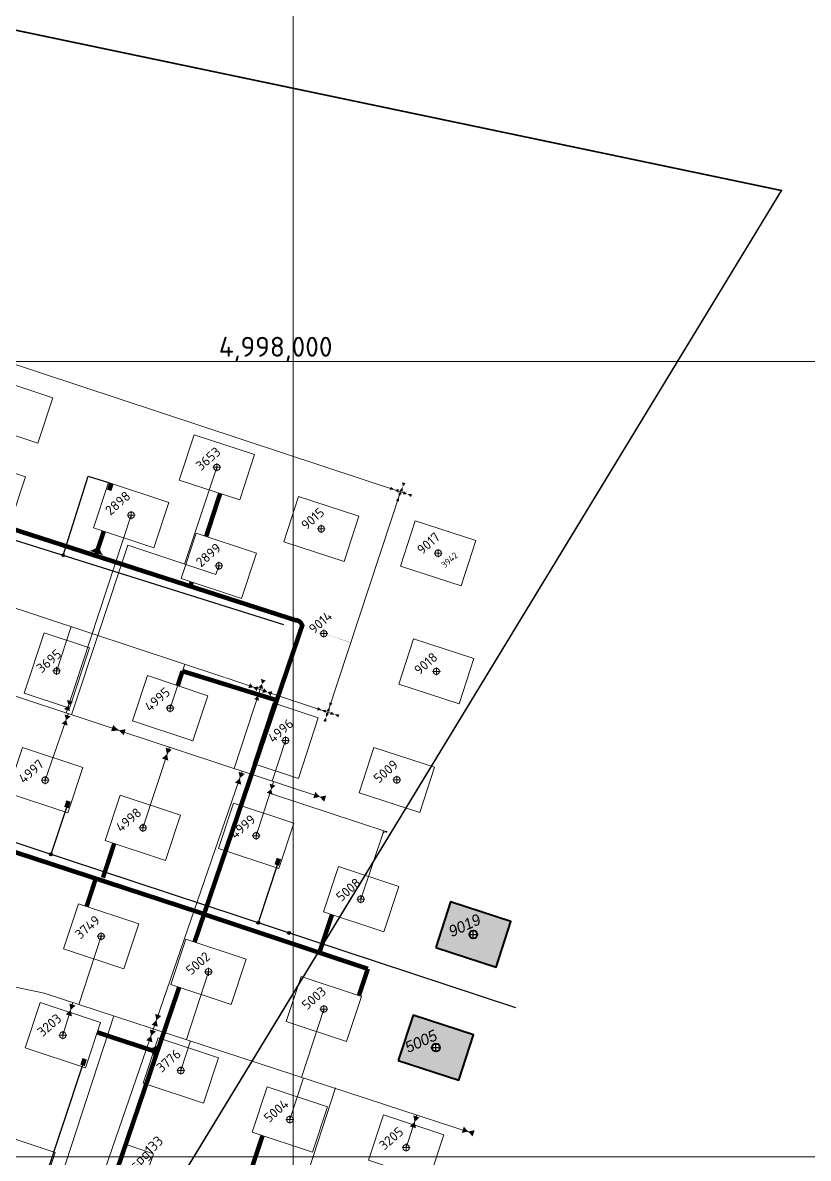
# Model space of a CAD drawing. Header units: millimetres. Extents: x 519 to 9564855, y -810 to 5021775.
# Drawn here: x 9545660 to 9546648, y 4996998 to 4998426 of the extents above; entities that cross this region are included whole.
import ezdxf
from ezdxf.enums import TextEntityAlignment as Align

# ---------------------------------------------------------------- set-up
doc = ezdxf.new("R2010")
doc.units = ezdxf.units.MM
doc.header["$LTSCALE"] = 2
doc.header["$MEASUREMENT"] = 0
doc.header["$PDMODE"] = 2
doc.header["$PDSIZE"] = 5
doc.linetypes.add('DASHED2', pattern=[9.525, 6.35, -3.175])
for name, color, linetype in [('Existing roads', 41, 'Continuous'), ('GRID_PULKOVO', 7, 'Continuous'), ('OilColl&Flowlines', 3, 'Continuous'), ('OLD WELLS(dr.bfr2000)', 24, 'Continuous'), ('Stage 10 wells', 7, 'Continuous'), ('Stage VII wells', 9, 'Continuous'), ('водавод', 5, 'Continuous'), ('МГ-земельный участок', 7, 'Continuous'), ('Скважины  2018 года', 7, 'Continuous'), ('Скважины 2019г.', 241, 'Continuous'), ('Скважины на 2020 год', 140, 'Continuous'), ('Скважины на 2021 год', 7, 'Continuous')]:
    doc.layers.add(name, color=color, linetype=linetype)
for name, color, linetype, lineweight in [('TX_OIL_New Steel', 244, 'Continuous', 50), ('нефтяной коллектор 2021', 90, 'Continuous', 50), ('ПСО_TX-OIL-Proect.', 224, 'Continuous', 30), ('Скважины на 2022 год', 60, 'Continuous', 13), ('Скважины на 2023 год', 201, 'Continuous', 20), ('Скважины на 2023 год (доп.)', 201, 'Continuous', 20), ('Скважины на 2024 год-125', 10, 'Continuous', 40), ('ТХ_Проект. НГ', 244, 'g_122_n', 50), ('Электро', 1, 'Continuous', 30), ('Электроснаб', 1, 'Continuous', 18), ('Электроснабжене', 1, 'Continuous', 18)]:
    doc.layers.add(name, color=color, linetype=linetype, lineweight=lineweight)
doc.styles.add('Elect', font='isocpeur.ttf')
doc.styles.add('Line_GUGK', font='')
doc.styles.get("Standard").update_dxf_attribs({"font": 'isocpeur.ttf', "width": 0.5})
doc.styles.get('Line_GUGK').set_extended_font_data('Bm431', italic=True)
doc.linetypes.add('g_122_n', pattern='A,2,-2,3,-0.6,["Н",Line_GUGK,S=2,R=0,X=0,Y=-1],-3,3,-2,8,-2,8,-2,6', length=41.6)

# ---------------------------------------------------------------- blocks, each defined once
blk = doc.blocks.new('Z')
at = {"lineweight": 9}
h = blk.add_hatch(dxfattribs=at)
h.set_pattern_fill('ANSI31', color=256, scale=0.05, style=0)
h.set_pattern_definition([(45, (13.5061613, 46.7154025), (-0.0044194174, 0.0044194174), [])])
h.paths.add_polyline_path([(-0.34, -0.18), (-0.34, 0.18), (-0.01, 0)])
h.paths.add_polyline_path([(0.01, 0), (0.34, -0.18), (0.34, 0.18)])
at = {"color": 7, "lineweight": 13, "flags": 128}
blk.add_lwpolyline([(-0.35, -0.19), (-0.35, 0.19), (0.35, -0.19), (0.35, 0.19), (-0.35, -0.19)], dxfattribs=at)

msp = doc.modelspace()

# ---------------------------------------------------------------- hatches: boundary and pattern name
at = {"layer": 'Existing roads', "lineweight": 0}
h = msp.add_hatch(color=256, dxfattribs=at)
h.paths.add_polyline_path([(9545754.92208, 4997766.50701), (9545756.50932, 4997765.91025, 0.1551187413), (9545761.04197, 4997756.37324), (9545752.48638, 4997759.12638)])
h.paths.add_polyline_path([(9545753.39638, 4997767.08064), (9545754.92208, 4997766.50701), (9545752.48638, 4997759.12638), (9545743.69044, 4997761.95686, 0.1615507837)])
h = msp.add_hatch(color=256, dxfattribs=at)
h.paths.add_polyline_path([(9545820.71048, 4997135.30327), (9545821.32943, 4997136.88199, 0.1551187413), (9545830.92905, 4997141.2805), (9545828.05624, 4997132.76433)])
h.paths.add_polyline_path([(9545820.11552, 4997133.78576), (9545820.71048, 4997135.30327), (9545828.05624, 4997132.76433), (9545825.10273, 4997124.00895, 0.1615507837)])
at = {"layer": 'нефтяной коллектор 2021', "lineweight": 0, "ltscale": 50}
h = msp.add_hatch(color=5, dxfattribs=at)
h.dxf.hatch_style = 1
h.paths.add_polyline_path([(9546131.67636, 4997835.24999), (9546132.95281, 4997839.17436), (9546127.16761, 4997838.8863)])
h.paths.add_polyline_path([(9546122.65887, 4997842.5226), (9546121.38242, 4997838.59823), (9546127.16761, 4997838.8863)])
h = msp.add_hatch(color=5, dxfattribs=at)
h.dxf.hatch_style = 1
h.paths.add_polyline_path([(9546133.94027, 4997837.77628), (9546137.86464, 4997836.49983), (9546137.57657, 4997842.28502)])
h.paths.add_polyline_path([(9546141.21288, 4997846.79376), (9546137.28851, 4997848.07022), (9546137.57657, 4997842.28502)])
h = msp.add_hatch(color=5, dxfattribs=at)
h.dxf.hatch_style = 1
h.paths.add_polyline_path([(9546129.17713, 4997825.15128), (9546133.1015, 4997823.87483), (9546132.81343, 4997829.66002)])
h.paths.add_polyline_path([(9546136.44974, 4997834.16876), (9546132.52537, 4997835.44522), (9546132.81343, 4997829.66002)])
h = msp.add_hatch(color=5, dxfattribs=at)
h.dxf.hatch_style = 1
h.paths.add_polyline_path([(9546148.13084, 4997829.62499), (9546149.40729, 4997833.54936), (9546143.6221, 4997833.2613)])
h.paths.add_polyline_path([(9546139.11335, 4997836.8976), (9546137.8369, 4997832.97323), (9546143.6221, 4997833.2613)])
h = msp.add_hatch(color=5, dxfattribs=at)
h.dxf.hatch_style = 1
h.paths.add_polyline_path([(9546042.00447, 4997561.08366), (9546045.92884, 4997559.80721), (9546045.64077, 4997565.5924)])
h.paths.add_polyline_path([(9546049.27708, 4997570.10114), (9546045.35271, 4997571.3776), (9546045.64077, 4997565.5924)])
h = msp.add_hatch(color=5, dxfattribs=at)
h.dxf.hatch_style = 1
h.paths.add_polyline_path([(9546040.21477, 4997558.08376), (9546041.49122, 4997562.00813), (9546035.70602, 4997561.72007)])
h.paths.add_polyline_path([(9546031.19728, 4997565.35637), (9546029.92083, 4997561.432), (9546035.70602, 4997561.72007)])
h = msp.add_hatch(color=5, dxfattribs=at)
h.dxf.hatch_style = 1
h.paths.add_polyline_path([(9546037.71554, 4997547.98505), (9546041.63991, 4997546.70859), (9546041.35184, 4997552.49379)])
h.paths.add_polyline_path([(9546044.98815, 4997557.00253), (9546041.06378, 4997558.27899), (9546041.35184, 4997552.49379)])
h = msp.add_hatch(color=5, dxfattribs=at)
h.dxf.hatch_style = 1
h.paths.add_polyline_path([(9546056.66925, 4997552.45876), (9546057.9457, 4997556.38313), (9546052.16051, 4997556.09507)])
h.paths.add_polyline_path([(9546047.65176, 4997559.73137), (9546046.37531, 4997555.807), (9546052.16051, 4997556.09507)])
at = {"layer": 'Скважины на 2024 год-125', "linetype": 'ByBlock', "lineweight": 0, "true_color": 0xadddf7}
h = msp.add_hatch(color=141, dxfattribs=at)
h.dxf.hatch_style = 1
h.paths.add_polyline_path([(9546273.81277, 4997295.67102), (9546197.72825, 4997320.39238), (9546179.18723, 4997263.32898), (9546255.27175, 4997238.60762)])
h.paths.add_polyline_path([(9546231.5, 4997279.5, -1), (9546221.5, 4997279.5, -1)], flags=16)
h = msp.add_hatch(color=141, dxfattribs=at)
h.dxf.hatch_style = 1
h.paths.add_polyline_path([(9546226.71277, 4997153.37102), (9546150.62825, 4997178.09238), (9546132.08723, 4997121.02898), (9546208.17175, 4997096.30762)])
h.paths.add_polyline_path([(9546184.4, 4997137.2, -1), (9546174.4, 4997137.2, -1)], flags=16)
at = {"layer": 'Электро'}
for points in [[(9545765.61662, 4997838.96256), (9545771.22886, 4997837.10558), (9545773.93608, 4997845.28744), (9545768.32385, 4997847.14442)], [(9545711.96432, 4997440.06058), (9545717.57656, 4997438.20359), (9545720.28378, 4997446.38545), (9545714.67155, 4997448.24244)], [(9545976.42586, 4997367.77718), (9545982.03809, 4997365.92019), (9545984.74532, 4997374.10205), (9545979.13309, 4997375.95903)], [(9545732.14731, 4997115.88501), (9545737.75954, 4997114.02803), (9545740.46677, 4997122.20989), (9545734.85454, 4997124.06687)]]:
    msp.add_hatch(color=256, dxfattribs=at).paths.add_polyline_path(points)
h = msp.add_hatch(color=256, dxfattribs=at)
edge = h.paths.add_edge_path()
edge.add_arc((9545695.21542, 4997380.2751), 1.80448, 0, 360)
h = msp.add_hatch(color=256, dxfattribs=at)
edge = h.paths.add_edge_path()
edge.add_arc((9545956.00597, 4997294.26413), 1.80448, 0, 360)
h = msp.add_hatch(color=256, dxfattribs=at)
edge = h.paths.add_edge_path()
edge.add_arc((9545994.70967, 4997281.49932), 1.80448, 0, 360)
at = {"layer": 'Электроснаб', "lineweight": 0}
for points in [[(9545711.96432, 4997440.06058), (9545717.57656, 4997438.20359), (9545720.28378, 4997446.38545), (9545714.67155, 4997448.24244)], [(9545976.42586, 4997367.77718), (9545982.03809, 4997365.92019), (9545984.74532, 4997374.10205), (9545979.13309, 4997375.95903)], [(9545732.14731, 4997115.88501), (9545737.75954, 4997114.02803), (9545740.46677, 4997122.20989), (9545734.85454, 4997124.06687)]]:
    msp.add_hatch(color=1, dxfattribs=at).paths.add_polyline_path(points)
h = msp.add_hatch(color=1, dxfattribs=at)
edge = h.paths.add_edge_path()
edge.add_arc((9545695.21542, 4997380.2751), 1.80448, 0, 360)
h = msp.add_hatch(color=1, dxfattribs=at)
edge = h.paths.add_edge_path()
edge.add_arc((9545956.00597, 4997294.26413), 1.80448, 0, 360)
h = msp.add_hatch(color=1, dxfattribs=at)
edge = h.paths.add_edge_path()
edge.add_arc((9545994.70967, 4997281.49932), 1.80448, 0, 360)
at = {"layer": 'Электроснабжене', "lineweight": 0}
for points in [[(9545711.96432, 4997440.06058), (9545717.57656, 4997438.20359), (9545720.28378, 4997446.38545), (9545714.67155, 4997448.24244)], [(9545976.42586, 4997367.77718), (9545982.03809, 4997365.92019), (9545984.74532, 4997374.10205), (9545979.13309, 4997375.95903)], [(9545732.14731, 4997115.88501), (9545737.75954, 4997114.02803), (9545740.46677, 4997122.20989), (9545734.85454, 4997124.06687)]]:
    msp.add_hatch(color=1, dxfattribs=at).paths.add_polyline_path(points)
h = msp.add_hatch(color=1, dxfattribs=at)
edge = h.paths.add_edge_path()
edge.add_arc((9545695.21542, 4997380.2751), 1.80448, 0, 360)
h = msp.add_hatch(color=1, dxfattribs=at)
edge = h.paths.add_edge_path()
edge.add_arc((9545956.00597, 4997294.26413), 1.80448, 0, 360)
h = msp.add_hatch(color=1, dxfattribs=at)
edge = h.paths.add_edge_path()
edge.add_arc((9545994.70967, 4997281.49932), 1.80448, 0, 360)

# ---------------------------------------------------------------- linework, layer by layer
at = {"color": 4, "lineweight": 0, "ltscale": 25}
msp.add_line((9546000, 4997000), (9546000, 4998000), dxfattribs=at)
at = {"lineweight": 0, "ltscale": 25}
msp.add_line((9546000, 4998000), (9546000, 4997000), dxfattribs=at)
at = {"layer": 'DEFPOINTS', "color": 1, "lineweight": 0, "ltscale": 80}
msp.add_point((9545953.4, 4997403.7), dxfattribs=at)
at = {"layer": 'Existing roads', "color": 0, "linetype": 'ByBlock', "lineweight": 0, "ltscale": 80}
msp.add_line((9533000, 4998000), (9548000, 4998000), dxfattribs=at)
at = {"layer": 'Existing roads', "linetype": 'ByBlock', "lineweight": 0}
msp.add_line((9545761.63376, 4997786.75901), (9545751.1228, 4997754.71544, 0.00004), dxfattribs=at)
at = {"layer": 'Existing roads', "lineweight": 0, "const_width": 5.7, "flags": 128}
for points in [[(9545358.8, 4997882.4), (9546004.64496, 4997674.11645)], [(9545761.74694, 4997786.72156), (9545751.9947, 4997756.99101)], [(9545381.22447, 4997471.05009), (9545887.39072, 4997305.4281)], [(9546048.74349, 4997304.58373), (9546032.76856, 4997256.68059)]]:
    msp.add_lwpolyline(points, dxfattribs=at)
for points, elevation in [([(9545908.07148, 4997834.13323), (9545890.49429, 4997780.0362)], -0.00004), ([(9546011.88532, 4997669.65943), (9545875.93942, 4997270.11801)], 0.00005), ([(9545856.61164, 4997213.31417), (9545585.43042, 4996416.31974)], 0.00005), ([(9545753.08195, 4997156.61392), (9545825.52229, 4997132.64472)], 0.00005)]:
    msp.add_lwpolyline(points, dxfattribs=dict(at, elevation=elevation))
at = {"layer": 'Existing roads', "color": 8, "lineweight": 0, "flags": 128}
for points, const_width in [([(9545872.34542, 4997722.84193), (9545870.86172, 4997718.07858)], 5.7), ([(9545860.78373, 4997610.64545), (9545854.62471, 4997592.04802)], 5.7), ([(9545979.33181, 4997573.9855), (9545860.78373, 4997610.64545)], 5.7), ([(9545774.92756, 4997394.01149), (9545760.65714, 4997350.88304)], 5.6), ([(9545751.6536, 4997349.84246), (9545740.23692, 4997314.95131)], 5.6), ([(9546093.8834, 4997236.29976), (9546082.67322, 4997202.77326)], 5.7), ([(9545931.38785, 4996935.98051), (9545961.39601, 4997026.59141)], 5.7)]:
    msp.add_lwpolyline(points, dxfattribs=dict(at, const_width=const_width))
at = {"layer": 'Existing roads', "lineweight": 0, "const_width": 5.7, "flags": 128}
msp.add_lwpolyline([(9546002.7107, 4997674.75093, -0.3624472395), (9546011.27352, 4997667.45516, 0.8814731038)], format="xyb", dxfattribs=at)
at = {"layer": 'Existing roads', "color": 8, "lineweight": 0, "const_width": 5.7, "elevation": 0.00005, "flags": 128}
msp.add_lwpolyline([(9545887.33816, 4997305.1793), (9546093.8834, 4997236.29976)], dxfattribs=at)
at = {"layer": 'GRID_PULKOVO', "lineweight": 0}
for p, q in [((9546000, 5010000), (9546000, 4992000)), ((9533000, 4997000), (9548000, 4997000))]:
    msp.add_line(p, q, dxfattribs=at)
at = {"layer": 'OilColl&Flowlines', "lineweight": 0}
for p, q in [((9545796.1, 4997806.7), (9545714.29717, 4997558.01143)), ((9545688, 4997473.6), (9545717.12171, 4997557.08234)), ((9545477.50427, 4997248.69634), (9545686.69449, 4997205.79772)), ((9545686.69449, 4997205.79772), (9546226.31213, 4997029.33093)), ((9546142, 4997011.5), (9546155.45467, 4997052.50287))]:
    msp.add_line(p, q, dxfattribs=at)
at = {"layer": 'OilColl&Flowlines', "linetype": 'ByBlock', "lineweight": 0, "ltscale": 25}
for p, q in [((9545792.03937, 4997769.08676), (9545721.29055, 4997555.71105)), ((9545902.83076, 4997731.99062), (9545792.03937, 4997769.08676)), ((9545780.80409, 4997536.13486), (9546033.34068, 4997452.57508)), ((9545811, 4997413.7), (9545844.53413, 4997515.04774)), ((9545990.4, 4997523.5), (9545973.48536, 4997472.38012)), ((9545953.4, 4997403.7), (9545975.24325, 4997471.63082)), ((9545758.4, 4997277.2), (9545730.37821, 4997191.51219)), ((9545893.5, 4997232.7), (9545865.57255, 4997147.30068)), ((9546038.5, 4997185.8), (9546010.30129, 4997099.57121)), ((9545858.7, 4997108.4), (9545870.85631, 4997145.57277)), ((9545987.50272, 4996885.8197), (9546053.19735, 4997086.70723)), ((9545995.8, 4997046.8), (9546012.90925, 4997099.11835))]:
    msp.add_line(p, q, dxfattribs=at)
at = {"layer": 'OilColl&Flowlines', "linetype": 'ByBlock', "lineweight": 0}
for p, q in [((9545389.8498, 4997664.73412), (9545787.90564, 4997533.7989)), ((9545710.2, 4997152.8), (9545722.86071, 4997193.97058))]:
    msp.add_line(p, q, dxfattribs=at)
at = {"layer": 'OilColl&Flowlines', "linetype": 'ByBlock', "lineweight": 0, "ltscale": 1.5}
msp.add_line((9545702.7, 4997611.5), (9545720.82226, 4997666.59342), dxfattribs=at)
at = {"layer": 'OilColl&Flowlines', "lineweight": 0, "ltscale": 5}
for points, elevation in [([(9545720.36693, 4997665.25892, 1.6, 0, 0), (9545719.90928, 4997663.85042, 0, 1.6, 0), (9545719.45128, 4997662.44083, 1.6, 1.6, 0)], 3.09902), ([(9545747.58657, 4997659.21445, 1.6, 0, 0), (9545748.04933, 4997660.62127, 0, 1.6, 0), (9545748.51244, 4997662.02918, 1.6, 1.6, 0)], -21.53028)]:
    msp.add_lwpolyline(points, format="xyseb", dxfattribs=dict(at, elevation=elevation))
at = {"layer": 'OilColl&Flowlines', "lineweight": 0}
for points in [[(9545715.5279, 4997561.75297, 8, 0, 0), (9545717.4107, 4997567.47686, 0, 8, 0), (9545719.27807, 4997573.15384, 8, 8, 0)], [(9545712.48015, 4997543.45, 8, 0, 0), (9545714.36295, 4997549.17389, 0, 8, 0), (9545716.23032, 4997554.85087, 8, 8, 0)]]:
    msp.add_lwpolyline(points, format="xyseb", dxfattribs=at)
at = {"layer": 'OilColl&Flowlines', "linetype": 'ByBlock', "lineweight": 0}
for points in [[(9545787.90564, 4997533.7989, 8, 0, 0), (9545780.80409, 4997536.13486, 0, 8, 0), (9545772.2548, 4997538.94704, 8, 8, 0)], [(9545970.3293, 4997456.48026, 8, 0, 0), (9545972.21209, 4997462.20415, 0, 8, 0), (9545974.07946, 4997467.88113, 8, 8, 0)]]:
    msp.add_lwpolyline(points, format="xyseb", dxfattribs=at)
at = {"layer": 'OilColl&Flowlines', "linetype": 'ByBlock', "lineweight": 0, "ltscale": 50, "elevation": -7.1965}
msp.add_lwpolyline([(9545694.78521, 4996785.12899), (9545935.9821, 4997484.78927)], dxfattribs=at)
at = {"layer": 'OilColl&Flowlines', "color": 0, "lineweight": 0, "ltscale": 40}
msp.add_lwpolyline([(9545791.21475, 4997015.13144), (9545824.3546, 4997003.8731), (9545805.05459, 4996947.06193), (9545771.91474, 4996958.32027)], close=True, dxfattribs=at)
at = {"layer": 'OilColl&Flowlines', "color": 3, "lineweight": 0}
for points in [[(9545847.36327, 4997511.81115), (9545841.18325, 4997506.30659), (9545839.50616, 4997514.41093)], [(9545842.86033, 4997498.20225), (9545835.00322, 4997500.80202), (9545841.18325, 4997506.30659)], [(9545934.58551, 4997467.85204, -7.1965), (9545926.72841, 4997470.45182, -7.1965), (9545932.90843, 4997475.95638, -7.1965)], [(9545939.08845, 4997481.46095, -7.1965), (9545932.90843, 4997475.95638, -7.1965), (9545931.23135, 4997484.06073, -7.1965)], [(9545829.65829, 4997163.47613, -7.1965), (9545821.80118, 4997166.0759, -7.1965), (9545827.98121, 4997171.58047, -7.1965)], [(9545834.16123, 4997177.08503, -7.1965), (9545827.98121, 4997171.58047, -7.1965), (9545826.30412, 4997179.68481, -7.1965)], [(9545827.43209, 4997157.56495, -7.1965), (9545821.25207, 4997152.06039, -7.1965), (9545819.57499, 4997160.16473, -7.1965)], [(9545822.92915, 4997143.95605, -7.1965), (9545815.07204, 4997146.55582, -7.1965), (9545821.25207, 4997152.06039, -7.1965)]]:
    msp.add_solid(points, dxfattribs=at)
at = {"layer": 'OilColl&Flowlines', "lineweight": 0}
for points in [[(9546027.83612, 4997458.7551), (9546033.34068, 4997452.57508), (9546025.23634, 4997450.89799)], [(9546041.44502, 4997454.25216), (9546038.84525, 4997446.39505), (9546033.34068, 4997452.57508)], [(9546154.35616, 4997035.77713, 0), (9546146.49905, 4997038.37691, 0), (9546152.67908, 4997043.88147, 0)], [(9546158.8591, 4997049.38604, 0), (9546152.67908, 4997043.88147, 0), (9546151.00199, 4997051.98581, 0)], [(9546211.93208, 4997030.04277, 0), (9546214.53186, 4997037.89988, 0), (9546220.03642, 4997031.71986, 0)], [(9546225.54099, 4997025.53983, 0), (9546220.03642, 4997031.71986, 0), (9546228.14076, 4997033.39694, 0)]]:
    msp.add_solid(points, dxfattribs=at)
at = {"layer": 'OilColl&Flowlines', "linetype": 'ByBlock', "lineweight": 0}
for points in [[(9545726.23829, 4997190.09872, 0), (9545720.05827, 4997184.59416, 0), (9545718.38119, 4997192.6985, 0)], [(9545721.73535, 4997176.48982, 0), (9545713.87825, 4997179.08959, 0), (9545720.05827, 4997184.59416, 0)]]:
    msp.add_solid(points, dxfattribs=at)
at = {"layer": 'Stage 10 wells', "color": 0, "linetype": 'ByBlock', "lineweight": 0}
msp.add_lwpolyline([(9545905.98202, 4997387.77759), (9545981.96255, 4997362.63701), (9546000.81798, 4997419.62241), (9545924.83745, 4997444.76299)], close=True, dxfattribs=at)
msp.add_circle((9545953.4, 4997403.7), 4, dxfattribs=at)
msp.add_point((9545953.4, 4997403.7), dxfattribs=at)
at = {"layer": 'Stage VII wells', "color": 0, "linetype": 'ByBlock', "lineweight": 0}
for points in [[(9545748.68202, 4997790.7776), (9545824.66254, 4997765.63702), (9545843.51798, 4997822.62241), (9545767.53745, 4997847.76299)], [(9545640.58202, 4997457.6776), (9545716.56254, 4997432.53702), (9545735.41798, 4997489.52241), (9545659.43745, 4997514.66299)], [(9545662.78202, 4997136.8776), (9545738.76254, 4997111.73702), (9545757.61798, 4997168.72241), (9545681.63745, 4997193.86299)], [(9546094.58202, 4996995.5776), (9546170.56255, 4996970.43702), (9546189.41798, 4997027.42241), (9546113.43745, 4997052.56299)]]:
    msp.add_lwpolyline(points, close=True, dxfattribs=at)
for centre, radius in [((9545796.1, 4997806.7), 4), ((9545688, 4997473.6), 4.0951), ((9545710.2, 4997152.8), 4), ((9546142, 4997011.5), 4)]:
    msp.add_circle(centre, radius, dxfattribs=at)
at = {"layer": 'Stage VII wells', "color": 0, "linetype": 'ByBlock', "lineweight": 0, "ltscale": 80}
for p in [(9545796.1, 4997806.7), (9545688, 4997473.6), (9545710.2, 4997152.8), (9546142, 4997011.5)]:
    msp.add_point(p, dxfattribs=at)
at = {"layer": 'TX_OIL_New Steel', "color": 3, "linetype": 'ByBlock', "lineweight": 0, "ltscale": 1.5}
for p, q in [((9545372.8166, 4997781.8451, -24.6293), (9545912.89499, 4997602.98324, -24.6293)), ((9545845.3, 4997563.9), (9545863.63003, 4997619.29869, -24.6293))]:
    msp.add_line(p, q, dxfattribs=at)
at = {"layer": 'водавод', "color": 3, "lineweight": 0, "elevation": -24.8007}
msp.add_lwpolyline([(9545972.57108, 4997456.53465, 1.6, 0, 0), (9545973.9736, 4997456.059, 0, 1.6, 0), (9545975.3772, 4997455.58298, 1.6, 1.6, 0)], format="xyseb", dxfattribs=at)
at = {"layer": 'МГ-земельный участок', "color": 0, "linetype": 'DASHED2', "lineweight": 25, "ltscale": 5, "const_width": 2}
msp.add_lwpolyline([(9522167.80801, 4999999.48247), (9521654, 5002362), (9522840, 5002532), (9525642, 5002155), (9528521, 5002235), (9531281, 5003464), (9533105, 5001043), (9546614, 4998215), (9544978, 4995525), (9543652, 4996420), (9539605, 4995735), (9529554.6705, 4998798.09585), (9529554.71722, 4998845.23995), (9529525.402, 4998845.269), (9529525.36994, 4998882.97318), (9529309.91997, 4998882.84552), (9526935, 5000017), (9526935, 4999132), (9522906, 5001105), (9522683.367, 5000265.06642), (9522496, 5000315)], close=True, dxfattribs=at)
at = {"layer": 'ПСО_TX-OIL-Proect.', "color": 3, "lineweight": 0, "ltscale": 5, "elevation": 3.09902}
msp.add_lwpolyline([(9545863.28427, 4997618.29413, 1.6, 0, 0), (9545862.82662, 4997616.88563, 0, 1.6, 0), (9545862.36862, 4997615.47605, 1.6, 1.6, 0)], format="xyseb", dxfattribs=at)
at = {"layer": 'ПСО_TX-OIL-Proect.', "color": 0, "lineweight": 0, "ltscale": 5, "elevation": -24.6293}
msp.add_lwpolyline([(9545912.89499, 4997602.98324, 1.6, 0, 0), (9545914.30349, 4997602.52559, 0, 1.6, 0), (9545915.71307, 4997602.06759, 1.6, 1.6, 0)], format="xyseb", dxfattribs=at)
at = {"layer": 'Скважины  2018 года', "color": 3, "linetype": 'ByBlock', "lineweight": 0, "ltscale": 50}
msp.add_line((9545707.3336, 4996971.65195), (9545774.51282, 4997177.07921), dxfattribs=at)
at = {"layer": 'Скважины  2018 года', "color": 0, "linetype": 'ByBlock', "lineweight": 0}
msp.add_lwpolyline([(9545605.8178, 4996973.53358), (9545681.79478, 4996948.48368), (9545700.5822, 4997005.46642), (9545624.60522, 4997030.51632)], close=True, dxfattribs=at)
at = {"layer": 'Скважины 2019г.', "color": 3, "linetype": 'ByBlock', "lineweight": 0, "ltscale": 50}
msp.add_line((9545906.6, 4997743.1), (9545902.83076, 4997731.99062), dxfattribs=at)
at = {"layer": 'Скважины 2019г.', "color": 0, "linetype": 'ByBlock', "lineweight": 0}
for points in [[(9545602.89664, 4997922.29649), (9545678.84031, 4997897.14576), (9545697.70336, 4997954.10351), (9545621.75969, 4997979.25424)], [(9545568.49664, 4997823.09649), (9545644.44031, 4997797.94576), (9545663.30336, 4997854.90351), (9545587.35969, 4997880.05424)], [(9545859.19664, 4997727.19649), (9545935.14031, 4997702.04576), (9545954.00336, 4997759.00351), (9545878.05969, 4997784.15424)], [(9545686.76157, 4997658.89163), (9545661.6668, 4997582.92945), (9545718.63843, 4997564.10837), (9545743.7332, 4997640.07055)], [(9545797.89664, 4997547.99649), (9545873.84031, 4997522.84576), (9545892.70336, 4997579.80351), (9545816.75969, 4997604.95424)], [(9545763.59664, 4997397.79649), (9545839.54031, 4997372.64576), (9545858.40336, 4997429.60351), (9545782.45969, 4997454.75424)], [(9545710.99664, 4997261.29649), (9545786.94031, 4997236.14576), (9545805.80336, 4997293.10351), (9545729.85969, 4997318.25424)], [(9545846.09664, 4997216.79649), (9545922.04031, 4997191.64576), (9545940.90336, 4997248.60351), (9545864.95969, 4997273.75424)], [(9545991.09664, 4997169.89649), (9546067.04031, 4997144.74576), (9546085.90336, 4997201.70351), (9546009.95969, 4997226.85424)], [(9545811.29664, 4997092.49649), (9545887.24031, 4997067.34576), (9545906.10336, 4997124.30351), (9545830.15969, 4997149.45424)], [(9545948.39664, 4997030.89649), (9546024.34031, 4997005.74576), (9546043.20336, 4997062.70351), (9545967.25969, 4997087.85424)]]:
    msp.add_lwpolyline(points, close=True, dxfattribs=at)
for centre in [(9545906.6, 4997743.1), (9545702.4, 4997610.9), (9545845.3, 4997563.9), (9545811, 4997413.7), (9545758.4, 4997277.2), (9545893.5, 4997232.7), (9546038.5, 4997185.8), (9545858.7, 4997108.4), (9545995.8, 4997046.8)]:
    msp.add_circle(centre, 4, dxfattribs=at)
for p in [(9545906.6, 4997743.1), (9545702.4, 4997610.9), (9545845.3, 4997563.9), (9545811, 4997413.7), (9545758.4, 4997277.2), (9545893.5, 4997232.7), (9546038.5, 4997185.8), (9545858.7, 4997108.4), (9545995.8, 4997046.8)]:
    msp.add_point(p, dxfattribs=at)
at = {"layer": 'Скважины на 2020 год', "color": 0, "linetype": 'ByBlock', "lineweight": 0}
msp.add_lwpolyline([(9546006.4224, 4997475.78202), (9546031.56298, 4997551.76254), (9545974.57759, 4997570.61798), (9545949.43701, 4997494.63745)], close=True, dxfattribs=at)
msp.add_circle((9545990.4, 4997523.5), 4, dxfattribs=at)
msp.add_point((9545990.4, 4997523.5), dxfattribs=at)
at = {"layer": 'Скважины на 2021 год', "color": 3, "linetype": 'ByBlock', "lineweight": 0, "ltscale": 50}
msp.add_line((9545904, 4997867), (9545863.23417, 4997745.24869), dxfattribs=at)
at = {"layer": 'Скважины на 2021 год', "lineweight": 0}
for points in [[(9545856.68723, 4997850.82898), (9545932.77175, 4997826.10762), (9545951.31277, 4997883.17102), (9545875.22825, 4997907.89238)], [(9546132.71798, 4997340.0224), (9546056.73746, 4997365.16298), (9546037.88202, 4997308.17759), (9546113.86255, 4997283.03701)]]:
    msp.add_lwpolyline(points, close=True, dxfattribs=at)
for centre, radius in [((9545904, 4997867), 4), ((9546085, 4997324), 4.0951)]:
    msp.add_circle(centre, radius, dxfattribs=at)
at = {"layer": 'Скважины на 2021 год', "color": 0, "lineweight": 0}
msp.add_circle((9546038.5, 4997657.8), 4, dxfattribs=at)
at = {"layer": 'Скважины на 2021 год', "lineweight": 0}
msp.add_point((9545904, 4997867), dxfattribs=at)
msp.add_point((9545904, 4997867), dxfattribs=at)
at = {"layer": 'Скважины на 2021 год', "color": 0, "linetype": 'ByBlock', "lineweight": 0, "ltscale": 50}
msp.add_point((9546038.5, 4997657.8), dxfattribs=at)
at = {"layer": 'Скважины на 2021 год', "color": 0, "lineweight": 0, "ltscale": 50}
msp.add_point((9546038.5, 4997657.8), dxfattribs=at)
at = {"layer": 'Скважины на 2021 год', "lineweight": 0, "ltscale": 50}
msp.add_point((9546085, 4997324), dxfattribs=at)
at = {"layer": 'Скважины на 2022 год', "color": 0, "lineweight": 0}
msp.add_lwpolyline([(9545987.98723, 4997773.32898), (9546064.07175, 4997748.60762), (9546082.61277, 4997805.67102), (9546006.52825, 4997830.39238)], close=True, dxfattribs=at)
at = {"layer": 'Скважины на 2022 год', "color": 5, "linetype": 'ByBlock', "lineweight": 0, "ltscale": 50, "const_width": 0.2}
msp.add_lwpolyline([(9546038.5, 4997657.8), (9546072.33799, 4997646.63386)], dxfattribs=at)
at = {"layer": 'Скважины на 2022 год', "color": 0, "lineweight": 0}
msp.add_circle((9546035.3, 4997789.5), 4, dxfattribs=at)
at = {"layer": 'Скважины на 2022 год', "color": 0, "lineweight": 0, "ltscale": 50}
msp.add_point((9546035.3, 4997789.5), dxfattribs=at)
at = {"layer": 'Скважины на 2022 год', "color": 0, "lineweight": 0}
msp.add_point((9546035.3, 4997789.5), dxfattribs=at)
at = {"layer": 'Скважины на 2023 год', "color": 0, "linetype": 'ByBlock', "lineweight": 0}
msp.add_lwpolyline([(9546135.00241, 4997742.74789), (9546211.08693, 4997718.02653), (9546229.62795, 4997775.08992), (9546153.54343, 4997799.81128)], close=True, dxfattribs=at)
msp.add_circle((9546182.3, 4997758.9), 4, dxfattribs=at)
msp.add_point((9546182.3, 4997758.9), dxfattribs=at)
at = {"layer": 'Скважины на 2023 год (доп.)', "color": 0, "linetype": 'ByBlock', "lineweight": 0}
for points in [[(9546227.31277, 4997626.57102), (9546151.22825, 4997651.29238), (9546132.68723, 4997594.22898), (9546208.77175, 4997569.50762)], [(9546177.61277, 4997490.07102), (9546101.52825, 4997514.79238), (9546082.98723, 4997457.72898), (9546159.07175, 4997433.00762)]]:
    msp.add_lwpolyline(points, close=True, dxfattribs=at)
for centre in [(9546180, 4997610.4), (9546130.3, 4997473.9)]:
    msp.add_circle(centre, 4, dxfattribs=at)
for p in [(9546180, 4997610.4), (9546130.3, 4997473.9)]:
    msp.add_point(p, dxfattribs=at)
at = {"layer": 'Скважины на 2024 год-125'}
for points in [[(9546179.18723, 4997263.32898), (9546255.27175, 4997238.60762), (9546273.81277, 4997295.67102), (9546197.72825, 4997320.39238)], [(9546132.08723, 4997121.02898), (9546208.17175, 4997096.30762), (9546226.71277, 4997153.37102), (9546150.62825, 4997178.09238)]]:
    msp.add_lwpolyline(points, close=True, dxfattribs=at)
at = {"layer": 'Скважины на 2024 год-125', "ltscale": 50}
for centre in [(9546226.5, 4997279.5), (9546179.4, 4997137.2)]:
    msp.add_circle(centre, 5, dxfattribs=at)
at = {"layer": 'Скважины на 2024 год-125', "lineweight": 25}
for p in [(9546226.5, 4997279.5), (9546179.4, 4997137.2)]:
    msp.add_point(p, dxfattribs=at)
at = {"layer": 'ТХ_Проект. НГ', "color": 5, "lineweight": 0, "ltscale": 0.3}
for p, q in [((9545004.56381, 4998209.92376), (9546138.68093, 4997834.93272)), ((9546043.00737, 4997557.75), (9546135.23907, 4997837.25)), ((9545962.14603, 4997586.33179), (9545915.71307, 4997602.06759, -24.6293)), ((9545925.61865, 4997488.21835), (9545959.03059, 4997589.19678)), ((9545972.59501, 4997582.39412), (9546046.98278, 4997557.84704))]:
    msp.add_line(p, q, dxfattribs=at)
at = {"layer": 'ТХ_Проект. НГ', "color": 3, "linetype": 'ByBlock', "lineweight": 0, "ltscale": 0.3}
for p, q in [((9545973.9736, 4997456.059, -24.8007), (9546116.26762, 4997408.95368)), ((9546085, 4997324), (9546114.08324, 4997409.68439, -5.24323))]:
    msp.add_line(p, q, dxfattribs=at)
at = {"layer": 'ТХ_Проект. НГ', "color": 5, "lineweight": 0, "ltscale": 0.3}
for points in [[(9545959.37307, 4997600.81399), (9545965.51165, 4997598.8442), (9545960.73647, 4997594.51294)], [(9545943.52015, 4997589.2877), (9545945.79356, 4997595.32043), (9545949.88134, 4997590.33523)], [(9545953.96913, 4997585.35004), (9545949.88134, 4997590.33523), (9545956.24254, 4997591.38276)], [(9545955.9613, 4997590.18168), (9545960.73647, 4997594.51294), (9545962.09987, 4997588.21189)], [(9545961.00933, 4997583.31543), (9545963.28274, 4997589.34815), (9545967.37052, 4997584.36296)], [(9545971.45831, 4997579.37776), (9545967.37052, 4997584.36296), (9545973.73172, 4997585.41048)], [(9545950.89701, 4997575.42906), (9545955.67219, 4997579.76033), (9545957.03559, 4997573.45928)]]:
    msp.add_solid(points, dxfattribs=at)
at = {"layer": 'Электро', "ltscale": 50}
msp.add_line((9545988.10205, 4997669.03555), (9545337.7, 4997873.4), dxfattribs=at)
at = {"layer": 'Электро', "ltscale": 25}
for p, q in [((9545710.7709, 4997756.17646), (9545742, 4997856)), ((9545742, 4997856), (9545767.75467, 4997847.6805))]:
    msp.add_line(p, q, dxfattribs=at)
at = {"layer": 'Электро'}
for p, q in [((9545184.0771, 4997548.9064), (9546279.60889, 4997187.5183)), ((9545734.83413, 4997115.05788, 0), (9545677.19221, 4996940.85087, 0))]:
    msp.add_line(p, q, dxfattribs=at)
at = {"layer": 'Электро', "ltscale": 7.5}
msp.add_line((9545714.68937, 4997439.12978), (9545695.21542, 4997380.2751), dxfattribs=at)
at = {"layer": 'Электро', "ltscale": 0.09}
msp.add_line((9545980.78552, 4997369.15366, 0), (9545956.00597, 4997294.26413), dxfattribs=at)
at = {"layer": 'Электро', "ltscale": 50, "const_width": 0.4}
msp.add_lwpolyline([(9545844.8, 4997714, 1), (9545845.2, 4997714, 1)], format="xyb", close=True, dxfattribs=at)
at = {"layer": 'Электро'}
for centre in [(9545695.21542, 4997380.2751), (9545956.00597, 4997294.26413), (9545994.70967, 4997281.49932)]:
    msp.add_circle(centre, 1.80448, dxfattribs=at)
at = {"layer": 'Электроснаб', "color": 1, "lineweight": 0, "ltscale": 7.5}
msp.add_line((9545714.68937, 4997439.12978), (9545695.21542, 4997380.2751), dxfattribs=at)
at = {"layer": 'Электроснаб', "color": 1, "lineweight": 0, "ltscale": 0.09}
msp.add_line((9545980.78552, 4997369.15366, 0), (9545956.00597, 4997294.26413), dxfattribs=at)
at = {"layer": 'Электроснаб', "color": 1, "lineweight": 0}
for centre in [(9545695.21542, 4997380.2751), (9545956.00597, 4997294.26413), (9545994.70967, 4997281.49932)]:
    msp.add_circle(centre, 1.80448, dxfattribs=at)
at = {"layer": 'Электроснабжене', "color": 1, "lineweight": 0, "ltscale": 7.5}
msp.add_line((9545714.68937, 4997439.12978), (9545695.21542, 4997380.2751), dxfattribs=at)
at = {"layer": 'Электроснабжене', "color": 1, "lineweight": 0, "ltscale": 0.09}
msp.add_line((9545980.78552, 4997369.15366, 0), (9545956.00597, 4997294.26413), dxfattribs=at)
at = {"layer": 'Электроснабжене', "color": 1, "lineweight": 0}
for centre in [(9545710.63353, 4997756.17745), (9545695.21542, 4997380.2751), (9545956.00597, 4997294.26413), (9545994.70967, 4997281.49932)]:
    msp.add_circle(centre, 1.80448, dxfattribs=at)

# ---------------------------------------------------------------- block references
at = {"layer": 'ТХ_Проект. НГ', "color": 3, "lineweight": 0, "ltscale": 0.3, "xscale": 2.01599999988277, "yscale": 2.01599999988277, "zscale": 2.01599999988277}
for p, rotation in [((9546113.6217, 4997408.23521, -30.59933), 250.5441723531883), ((9546116.92457, 4997408.72162), 160.5441723531883)]:
    msp.add_blockref('Z', p, dxfattribs=dict(at, rotation=rotation))

# ---------------------------------------------------------------- texts
at = {"layer": 'GRID_PULKOVO', "lineweight": 0, "style": 'Elect'}
msp.add_text('4,998,000', height=25, rotation=0.00000003, dxfattribs=at).set_placement((9545906.41713, 4998006.04468))
at = {"layer": 'OLD WELLS(dr.bfr2000)', "lineweight": 0, "style": 'Elect'}
msp.add_text(' _spg133', height=12.5, rotation=44.99999992, dxfattribs=at).set_placement((9545790.0474, 4996971.05737, 0))
at = {"layer": 'Stage 10 wells', "color": 0, "linetype": 'ByBlock', "lineweight": 0, "style": 'Elect'}
msp.add_text('4999', height=12, rotation=41, dxfattribs=at).set_placement((9545927.00252, 4997398.88447))
at = {"layer": 'Stage VII wells', "color": 0, "linetype": 'ByBlock', "lineweight": 0, "style": 'Elect'}
for s, p in [('2898', (9545770.09284, 4997805.80245)), ('4997', (9545661.16925, 4997468.61545)), ('3203', (9545684.66062, 4997150.03247)), ('3205', (9546114.45691, 4997007.48892))]:
    msp.add_text(s, height=12, rotation=41, dxfattribs=at).set_placement(p)
at = {"layer": 'Скважины 2019г.', "color": 0, "linetype": 'ByBlock', "lineweight": 0, "style": 'Elect'}
for s, p in [('2899', (9545884.07286, 4997740.69832)), ('3695', (9545683.52858, 4997607.46601)), ('4995', (9545819.65783, 4997558.95778)), ('4998', (9545783.39254, 4997407.3931)), ('3749', (9545732.05988, 4997272.72728)), ('5002', (9545871.58311, 4997227.7858)), ('5003', (9546017.30274, 4997183.99787)), ('3776', (9545834.36579, 4997105.13165)), ('5004', (9545969.65988, 4997042.12728))]:
    msp.add_text(s, height=12, rotation=41, dxfattribs=at).set_placement(p)
at = {"layer": 'Скважины на 2020 год', "color": 0, "linetype": 'ByBlock', "lineweight": 0, "style": 'Elect'}
msp.add_text('4996', height=12, rotation=41, dxfattribs=at).set_placement((9545974.74407, 4997519.65585))
at = {"layer": 'Скважины на 2021 год', "lineweight": 0}
msp.add_text('3653', height=12, rotation=41, dxfattribs=at).set_placement((9545886.37079, 4997859.25558), align=Align.BOTTOM_LEFT)
at = {"layer": 'Скважины на 2021 год', "color": 0, "lineweight": 0, "style": 'Elect'}
msp.add_text('9014', height=12, rotation=41, dxfattribs=at).set_placement((9546026.07207, 4997656.95))
at = {"layer": 'Скважины на 2021 год', "lineweight": 0, "style": 'Elect'}
msp.add_text('5008', height=12, rotation=41, dxfattribs=at).set_placement((9546060.42376, 4997320.07782))
at = {"layer": 'Скважины на 2022 год', "color": 0, "lineweight": 0}
msp.add_text('9015', height=12, rotation=41, dxfattribs=at).set_placement((9546018.77389, 4997784.7352), align=Align.BOTTOM_LEFT)
at = {"layer": 'Скважины на 2023 год', "color": 0, "linetype": 'ByBlock', "lineweight": 0, "style": 'Elect'}
msp.add_text('9017', height=12, rotation=41, dxfattribs=at).set_placement((9546162.10127, 4997756.47774))
at = {"layer": 'Скважины на 2023 год', "color": 9, "linetype": 'ByBlock', "lineweight": 0, "true_color": 0xc7c8ca, "style": 'Elect'}
msp.add_text('3942', height=8, rotation=41, dxfattribs=at).set_placement((9546190.56305, 4997739.82237))
at = {"layer": 'Скважины на 2023 год (доп.)', "color": 0, "linetype": 'ByBlock', "lineweight": 0, "style": 'Elect'}
for s, p in [('9018', (9546158.59034, 4997605.11077)), ('5009', (9546107.55138, 4997468.93247))]:
    msp.add_text(s, height=12, rotation=41, dxfattribs=at).set_placement(p)
at = {"layer": 'Скважины на 2024 год-125', "lineweight": 0, "style": 'Line_GUGK'}
for s, p in [('9019', (9546201.22955, 4997272.21404)), ('5005', (9546146.35061, 4997126.46137))]:
    msp.add_text(s, height=14, rotation=24.53604757, dxfattribs=at).set_placement(p, align=Align.BOTTOM_LEFT)

doc.saveas('drawing.dxf')
